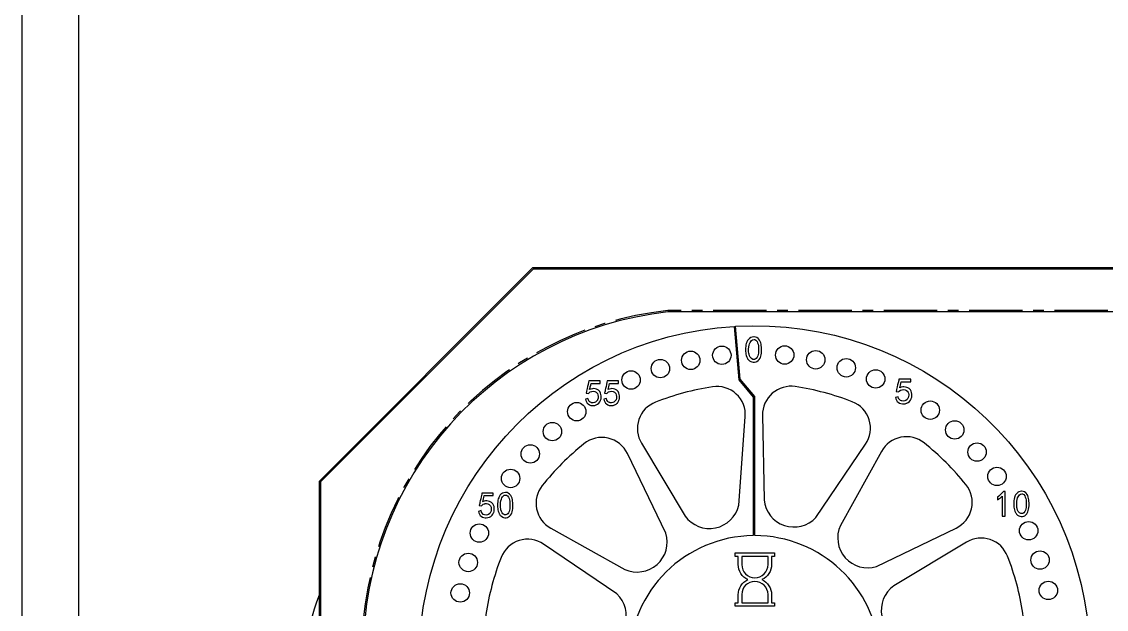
# Model space of a CAD drawing. Header units: millimetres. Extents: x 1653 to 3206, y -200 to 97.
# Drawn here: x 2909.4 to 2985.6, y -154.6 to -113.3 of the extents above; entities that cross this region are included whole.
import ezdxf

# ---------------------------------------------------------------- set-up
doc = ezdxf.new("R2010")
doc.units = ezdxf.units.MM
doc.header["$LTSCALE"] = 3
doc.linetypes.add('CENTER', pattern=[2, 1.25, -0.25, 0.25, -0.25])
doc.layers.add('PR', color=8, linetype='Continuous')
doc.layers.add('PR1', color=7, linetype='Continuous')

# ---------------------------------------------------------------- blocks, each defined once
blk = doc.blocks.new('T')
for points in [[(0, 0), (297, 0), (297, 210), (0, 210)], [(4, 4), (293, 4), (293, 206), (4, 206)]]:
    blk.add_lwpolyline(points, close=True)

msp = doc.modelspace()

# ---------------------------------------------------------------- linework, layer by layer
at = {"linetype": 'Continuous'}
msp.add_lwpolyline([(2930.324, -145.644), (2930.324, -169.644), (2945.324, -184.644), (3030.324, -184.644), (3045.324, -169.644), (3045.324, -145.644), (3030.324, -130.644), (2945.324, -130.644)], close=True, dxfattribs=at)
at = {"linetype": 'CENTER'}
msp.add_lwpolyline([(3021.764, -133.644), (2954.824, -133.644, 0.895837), (2954.824, -181.644), (3021.764, -181.644, 0.856686)], format="xyb", close=True, dxfattribs=at)
for points in [[(2960.888, -135.497), (2960.869, -135.498), (2960.757, -135.511), (2960.657, -135.544), (2960.57, -135.598), (2960.569, -135.6), (2960.491, -135.672), (2960.428, -135.756), (2960.38, -135.851), (2960.374, -135.863), (2960.344, -135.948), (2960.32, -136.046), (2960.303, -136.155), (2960.295, -136.276), (2960.294, -136.283), (2960.292, -136.41), (2960.295, -136.522), (2960.303, -136.618), (2960.316, -136.7), (2960.317, -136.706), (2960.343, -136.81), (2960.378, -136.909), (2960.422, -137.003), (2960.434, -137.025), (2960.495, -137.103), (2960.575, -137.17), (2960.676, -137.226), (2960.728, -137.249), (2960.831, -137.274), (2960.934, -137.274), (2961.037, -137.246), (2961.096, -137.219), (2961.182, -137.16), (2961.253, -137.086), (2961.313, -136.994), (2961.336, -136.939), (2961.365, -136.849), (2961.388, -136.749), (2961.407, -136.638), (2961.418, -136.518), (2961.42, -136.422), (2961.419, -136.312), (2961.413, -136.207), (2961.402, -136.107), (2961.386, -136.012), (2961.386, -136.011), (2961.359, -135.905), (2961.32, -135.808), (2961.27, -135.719), (2961.207, -135.638), (2961.176, -135.609), (2961.088, -135.546), (2960.992, -135.509)], [(2960.911, -137.072), (2960.814, -137.072), (2960.719, -137.024), (2960.682, -136.993), (2960.623, -136.919), (2960.574, -136.825), (2960.539, -136.711), (2960.524, -136.64), (2960.511, -136.543), (2960.506, -136.44), (2960.508, -136.33), (2960.517, -136.215), (2960.519, -136.197), (2960.541, -136.075), (2960.57, -135.971), (2960.608, -135.882), (2960.656, -135.811), (2960.705, -135.753), (2960.791, -135.697), (2960.888, -135.678), (2960.94, -135.689), (2961.027, -135.735), (2961.1, -135.82), (2961.142, -135.909), (2961.176, -136.007), (2961.196, -136.113), (2961.198, -136.15), (2961.202, -136.25), (2961.205, -136.356), (2961.207, -136.468), (2961.205, -136.527), (2961.197, -136.634), (2961.18, -136.736), (2961.154, -136.831), (2961.108, -136.927), (2961.043, -137.005), (2960.963, -137.054)], [(2950.08, -138.582), (2949.282, -138.582), (2949.264, -138.668), (2949.227, -138.839), (2949.194, -138.99), (2949.166, -139.119), (2949.143, -139.226), (2949.123, -139.314), (2949.109, -139.38), (2949.097, -139.427), (2949.09, -139.452), (2949.261, -139.471), (2949.298, -139.428), (2949.378, -139.366), (2949.473, -139.33), (2949.492, -139.325), (2949.598, -139.315), (2949.695, -139.33), (2949.703, -139.332), (2949.792, -139.377), (2949.868, -139.452), (2949.881, -139.473), (2949.92, -139.565), (2949.938, -139.674), (2949.937, -139.705), (2949.926, -139.811), (2949.898, -139.906), (2949.887, -139.93), (2949.827, -140.014), (2949.746, -140.078), (2949.675, -140.111), (2949.577, -140.127), (2949.464, -140.118), (2949.454, -140.116), (2949.377, -140.084), (2949.314, -140.023), (2949.261, -139.933), (2949.221, -139.815), (2949.039, -139.866), (2949.068, -139.972), (2949.111, -140.069), (2949.165, -140.149), (2949.232, -140.209), (2949.319, -140.266), (2949.414, -140.304), (2949.515, -140.32), (2949.588, -140.322), (2949.691, -140.309), (2949.786, -140.28), (2949.806, -140.273), (2949.899, -140.224), (2949.979, -140.159), (2949.994, -140.145), (2950.055, -140.066), (2950.099, -139.967), (2950.107, -139.949), (2950.135, -139.846), (2950.15, -139.744), (2950.15, -139.741), (2950.145, -139.633), (2950.13, -139.532), (2950.095, -139.439), (2950.049, -139.34), (2950.032, -139.316), (2949.961, -139.247), (2949.868, -139.188), (2949.819, -139.169), (2949.719, -139.143), (2949.615, -139.127), (2949.537, -139.133), (2949.437, -139.157), (2949.333, -139.198), (2949.338, -139.179), (2949.362, -139.094), (2949.385, -138.996), (2949.409, -138.886), (2949.433, -138.763), (2950.08, -138.763)], [(2951.372, -138.582), (2950.575, -138.582), (2950.556, -138.668), (2950.519, -138.839), (2950.487, -138.99), (2950.459, -139.119), (2950.435, -139.226), (2950.416, -139.314), (2950.4, -139.38), (2950.39, -139.427), (2950.383, -139.452), (2950.554, -139.471), (2950.59, -139.428), (2950.671, -139.366), (2950.766, -139.33), (2950.784, -139.325), (2950.891, -139.315), (2950.988, -139.33), (2950.994, -139.332), (2951.084, -139.377), (2951.16, -139.452), (2951.174, -139.473), (2951.212, -139.565), (2951.231, -139.674), (2951.23, -139.705), (2951.218, -139.811), (2951.191, -139.906), (2951.178, -139.93), (2951.118, -140.014), (2951.039, -140.078), (2950.967, -140.111), (2950.869, -140.127), (2950.757, -140.118), (2950.746, -140.116), (2950.67, -140.084), (2950.606, -140.023), (2950.554, -139.933), (2950.514, -139.815), (2950.332, -139.866), (2950.361, -139.972), (2950.403, -140.069), (2950.458, -140.149), (2950.524, -140.209), (2950.612, -140.266), (2950.707, -140.304), (2950.806, -140.32), (2950.881, -140.322), (2950.984, -140.309), (2951.079, -140.28), (2951.099, -140.273), (2951.192, -140.224), (2951.271, -140.159), (2951.286, -140.145), (2951.348, -140.066), (2951.392, -139.967), (2951.398, -139.949), (2951.427, -139.846), (2951.443, -139.744), (2951.443, -139.741), (2951.438, -139.633), (2951.422, -139.532), (2951.388, -139.439), (2951.341, -139.34), (2951.325, -139.316), (2951.254, -139.247), (2951.16, -139.188), (2951.112, -139.169), (2951.011, -139.143), (2950.907, -139.127), (2950.83, -139.133), (2950.73, -139.157), (2950.624, -139.198), (2950.631, -139.179), (2950.654, -139.094), (2950.678, -138.996), (2950.702, -138.886), (2950.726, -138.763), (2951.372, -138.763)], [(2971.913, -138.461), (2971.076, -138.461), (2971.056, -138.548), (2971.018, -138.718), (2970.984, -138.869), (2970.955, -138.998), (2970.929, -139.106), (2970.91, -139.193), (2970.893, -139.26), (2970.882, -139.306), (2970.874, -139.331), (2971.054, -139.351), (2971.092, -139.307), (2971.176, -139.245), (2971.277, -139.209), (2971.296, -139.205), (2971.408, -139.194), (2971.51, -139.209), (2971.517, -139.211), (2971.611, -139.256), (2971.691, -139.331), (2971.705, -139.353), (2971.745, -139.445), (2971.765, -139.553), (2971.764, -139.584), (2971.752, -139.69), (2971.723, -139.786), (2971.71, -139.809), (2971.647, -139.893), (2971.564, -139.957), (2971.488, -139.99), (2971.385, -140.007), (2971.266, -139.997), (2971.256, -139.995), (2971.176, -139.963), (2971.109, -139.902), (2971.054, -139.812), (2971.012, -139.695), (2970.821, -139.745), (2970.852, -139.852), (2970.896, -139.949), (2970.953, -140.028), (2971.022, -140.088), (2971.115, -140.145), (2971.215, -140.183), (2971.32, -140.2), (2971.397, -140.201), (2971.506, -140.188), (2971.606, -140.16), (2971.626, -140.152), (2971.723, -140.104), (2971.807, -140.039), (2971.823, -140.024), (2971.887, -139.946), (2971.935, -139.846), (2971.941, -139.828), (2971.971, -139.726), (2971.987, -139.623), (2971.987, -139.62), (2971.982, -139.513), (2971.966, -139.411), (2971.929, -139.318), (2971.881, -139.219), (2971.863, -139.196), (2971.789, -139.126), (2971.691, -139.067), (2971.64, -139.049), (2971.535, -139.022), (2971.425, -139.006), (2971.344, -139.013), (2971.239, -139.036), (2971.129, -139.078), (2971.135, -139.058), (2971.16, -138.973), (2971.184, -138.875), (2971.209, -138.766), (2971.235, -138.643), (2971.913, -138.643)], [(2978.531, -146.347), (2978.411, -146.347), (2978.376, -146.394), (2978.312, -146.473), (2978.242, -146.549), (2978.166, -146.62), (2978.084, -146.688), (2977.996, -146.751), (2977.996, -146.943), (2978.092, -146.882), (2978.18, -146.82), (2978.26, -146.756), (2978.329, -146.691), (2978.329, -148.086), (2978.531, -148.086)], [(2979.712, -146.337), (2979.694, -146.338), (2979.586, -146.351), (2979.492, -146.384), (2979.41, -146.438), (2979.408, -146.44), (2979.334, -146.512), (2979.274, -146.596), (2979.228, -146.691), (2979.223, -146.704), (2979.194, -146.788), (2979.171, -146.887), (2979.156, -146.995), (2979.147, -147.116), (2979.147, -147.123), (2979.145, -147.25), (2979.147, -147.362), (2979.154, -147.458), (2979.167, -147.541), (2979.169, -147.547), (2979.193, -147.65), (2979.227, -147.749), (2979.268, -147.843), (2979.28, -147.865), (2979.337, -147.944), (2979.415, -148.011), (2979.511, -148.067), (2979.56, -148.089), (2979.658, -148.114), (2979.756, -148.114), (2979.854, -148.086), (2979.911, -148.059), (2979.991, -148), (2980.061, -147.926), (2980.116, -147.834), (2980.138, -147.779), (2980.166, -147.689), (2980.189, -147.589), (2980.206, -147.479), (2980.218, -147.359), (2980.22, -147.263), (2980.218, -147.152), (2980.212, -147.048), (2980.202, -146.947), (2980.187, -146.852), (2980.187, -146.851), (2980.161, -146.745), (2980.124, -146.648), (2980.075, -146.559), (2980.015, -146.478), (2979.986, -146.449), (2979.902, -146.386), (2979.811, -146.349)], [(2942.565, -146.467), (2941.768, -146.467), (2941.749, -146.554), (2941.713, -146.726), (2941.68, -146.875), (2941.652, -147.005), (2941.628, -147.113), (2941.609, -147.2), (2941.594, -147.267), (2941.583, -147.312), (2941.576, -147.337), (2941.747, -147.358), (2941.783, -147.314), (2941.864, -147.252), (2941.959, -147.216), (2941.977, -147.211), (2942.084, -147.201), (2942.181, -147.216), (2942.188, -147.218), (2942.277, -147.263), (2942.354, -147.337), (2942.367, -147.359), (2942.405, -147.452), (2942.424, -147.559), (2942.423, -147.59), (2942.411, -147.697), (2942.384, -147.792), (2942.372, -147.816), (2942.312, -147.9), (2942.232, -147.964), (2942.16, -147.997), (2942.062, -148.013), (2941.95, -148.005), (2941.939, -148.003), (2941.863, -147.97), (2941.8, -147.909), (2941.747, -147.82), (2941.707, -147.701), (2941.525, -147.752), (2941.554, -147.858), (2941.596, -147.955), (2941.651, -148.035), (2941.717, -148.096), (2941.805, -148.152), (2941.9, -148.19), (2942, -148.207), (2942.074, -148.208), (2942.177, -148.196), (2942.272, -148.166), (2942.292, -148.159), (2942.385, -148.11), (2942.464, -148.045), (2942.48, -148.031), (2942.541, -147.952), (2942.585, -147.853), (2942.592, -147.834), (2942.62, -147.733), (2942.636, -147.631), (2942.636, -147.627), (2942.63, -147.52), (2942.616, -147.418), (2942.581, -147.325), (2942.534, -147.226), (2942.518, -147.203), (2942.447, -147.133), (2942.354, -147.075), (2942.305, -147.056), (2942.205, -147.028), (2942.1, -147.014), (2942.023, -147.02), (2941.923, -147.043), (2941.818, -147.084), (2941.824, -147.065), (2941.847, -146.98), (2941.871, -146.883), (2941.895, -146.772), (2941.919, -146.65), (2942.565, -146.65)], [(2943.433, -146.427), (2943.415, -146.428), (2943.307, -146.441), (2943.213, -146.474), (2943.131, -146.528), (2943.129, -146.53), (2943.055, -146.603), (2942.995, -146.686), (2942.949, -146.781), (2942.944, -146.794), (2942.915, -146.878), (2942.892, -146.977), (2942.876, -147.085), (2942.868, -147.206), (2942.868, -147.213), (2942.866, -147.34), (2942.868, -147.452), (2942.875, -147.548), (2942.888, -147.631), (2942.89, -147.637), (2942.914, -147.74), (2942.948, -147.839), (2942.989, -147.933), (2943, -147.955), (2943.058, -148.034), (2943.136, -148.101), (2943.232, -148.157), (2943.28, -148.179), (2943.379, -148.204), (2943.477, -148.204), (2943.575, -148.176), (2943.632, -148.149), (2943.712, -148.09), (2943.782, -148.016), (2943.837, -147.924), (2943.859, -147.869), (2943.887, -147.779), (2943.91, -147.679), (2943.927, -147.569), (2943.939, -147.449), (2943.941, -147.353), (2943.939, -147.242), (2943.932, -147.138), (2943.923, -147.038), (2943.908, -146.943), (2943.908, -146.941), (2943.882, -146.835), (2943.845, -146.738), (2943.796, -146.649), (2943.736, -146.568), (2943.707, -146.54), (2943.622, -146.477), (2943.531, -146.439)], [(2943.455, -148.003), (2943.362, -148.003), (2943.272, -147.954), (2943.237, -147.923), (2943.18, -147.85), (2943.135, -147.756), (2943.101, -147.641), (2943.086, -147.571), (2943.074, -147.474), (2943.069, -147.37), (2943.071, -147.261), (2943.08, -147.145), (2943.082, -147.127), (2943.102, -147.006), (2943.131, -146.901), (2943.167, -146.812), (2943.211, -146.741), (2943.259, -146.683), (2943.34, -146.627), (2943.433, -146.609), (2943.483, -146.619), (2943.566, -146.666), (2943.636, -146.75), (2943.676, -146.839), (2943.707, -146.937), (2943.727, -147.044), (2943.729, -147.08), (2943.733, -147.18), (2943.735, -147.287), (2943.736, -147.398), (2943.735, -147.457), (2943.727, -147.565), (2943.71, -147.667), (2943.685, -147.762), (2943.642, -147.857), (2943.581, -147.935), (2943.505, -147.984)], [(2979.734, -147.913), (2979.641, -147.913), (2979.551, -147.864), (2979.516, -147.833), (2979.459, -147.76), (2979.414, -147.666), (2979.38, -147.551), (2979.365, -147.481), (2979.353, -147.384), (2979.348, -147.28), (2979.35, -147.171), (2979.359, -147.055), (2979.361, -147.037), (2979.381, -146.915), (2979.41, -146.811), (2979.446, -146.722), (2979.49, -146.651), (2979.538, -146.593), (2979.619, -146.537), (2979.712, -146.519), (2979.762, -146.529), (2979.845, -146.576), (2979.915, -146.66), (2979.955, -146.749), (2979.986, -146.847), (2980.006, -146.954), (2980.008, -146.99), (2980.012, -147.09), (2980.014, -147.197), (2980.015, -147.308), (2980.014, -147.367), (2980.006, -147.474), (2979.989, -147.577), (2979.965, -147.672), (2979.921, -147.767), (2979.86, -147.845), (2979.784, -147.894)]]:
    msp.add_lwpolyline(points, close=True)
for points in [[(2953.966, -140.081, 0.464472), (2952.98, -142.973), (2956.047, -148.08, 0.643485), (2959.822, -147.321), (2960.274, -141.123, 0.482284), (2957.973, -139.001, 0.0547)], [(2963.789, -138.984, 0.464472), (2961.488, -140.996), (2961.591, -146.952, 0.643485), (2965.24, -148.182), (2968.73, -143.04, 0.482284), (2967.798, -140.052, 0.0547)], [(2972.843, -142.945, 0.464472), (2969.845, -143.537), (2966.956, -148.747, 0.643485), (2969.501, -151.636), (2975.095, -148.929, 0.482284), (2975.782, -145.875, 0.0547)], [(2946.009, -145.942, 0.464472), (2946.601, -148.94), (2951.811, -151.829, 0.643485), (2954.7, -149.284), (2951.993, -143.69, 0.482284), (2948.939, -143.003, 0.0547)], [(2942.047, -154.996, 0.464472), (2944.059, -157.297), (2950.016, -157.194, 0.643485), (2951.245, -153.545), (2946.104, -150.055, 0.482284), (2943.116, -150.986, 0.0547)], [(2978.704, -150.903, 0.464472), (2975.812, -149.916), (2970.705, -152.984, 0.643485), (2971.464, -156.758), (2977.662, -157.211, 0.482284), (2979.784, -154.909, 0.0547)], [(2962.12, -151.489, -0.290883), (2961.447, -152.549, -0.290883), (2962.12, -153.609), (2962.12, -154.179), (2962.338, -154.179), (2962.338, -154.425), (2959.561, -154.425), (2959.561, -154.179), (2959.779, -154.179), (2959.779, -153.609, -0.290883), (2960.453, -152.549, -0.290883), (2959.779, -151.489), (2959.779, -150.919), (2959.561, -150.919), (2959.561, -150.674), (2962.338, -150.674), (2962.338, -150.919), (2962.12, -150.919)], [(2961.873, -150.919), (2960.026, -150.919), (2960.026, -151.497, 1), (2961.873, -151.497)], [(2961.873, -154.179), (2961.873, -153.602, 1), (2960.026, -153.602), (2960.026, -154.179)]]:
    msp.add_lwpolyline(points, format="xyb", close=True)
at = {"linetype": 'Continuous'}
msp.add_lwpolyline([(2930.324, -153.644, 0.2), (2930.324, -161.644)], format="xyb", dxfattribs=at)
for centre in [(2958.627, -136.785), (2963.044, -136.767), (2954.31, -137.722), (2956.444, -137.141), (2965.23, -137.104), (2967.369, -137.667), (2952.249, -138.523), (2969.437, -138.451), (2948.433, -140.748), (2973.271, -140.643), (2946.72, -142.147), (2974.996, -142.028), (2945.163, -143.718), (2976.566, -143.585), (2943.778, -145.442), (2977.965, -145.298), (2941.586, -149.277), (2980.19, -149.114), (2940.802, -151.345), (2980.992, -151.175), (2940.239, -153.484), (2981.573, -153.309)]:
    msp.add_circle(centre, 0.647)
at = {"layer": 'PR', "linetype": 'Continuous'}
msp.add_lwpolyline([(2945.366, -130.744), (2930.424, -145.685), (2930.424, -169.602), (2943.366, -182.544), (3032.283, -182.544), (3045.224, -169.602), (3045.224, -145.685), (3030.283, -130.744)], close=True, dxfattribs=at)
msp.add_lwpolyline([(3021.756, -133.744), (2954.83, -133.744, 0.895631), (2954.83, -181.544), (3021.756, -181.544, 0.85641)], format="xyb", close=True, dxfattribs=at)
at = {"layer": 'PR', "color": 40}
msp.add_lwpolyline([(2959.499, -134.753), (2959.827, -138.506), (2960.84, -139.729), (2960.84, -149.458, 0.405256), (2952.095, -158.102), (2943.048, -158.102), (2941.598, -159.194), (2937.363, -159.194, -0.40775)], format="xyb", close=True, dxfattribs=at)
at = {"layer": 'PR1', "color": 1}
msp.add_lwpolyline([(2984.426, -156.381), (2980.588, -156.381), (2979.083, -157.721), (2969.738, -157.721, 0.394951), (2960.94, -149.458), (2960.94, -139.693), (2959.924, -138.467), (2959.598, -134.747, -0.406984)], format="xyb", close=True, dxfattribs=at)

# ---------------------------------------------------------------- block references
msp.add_blockref('T', (2909.421, -199.603))

doc.saveas('drawing.dxf')
